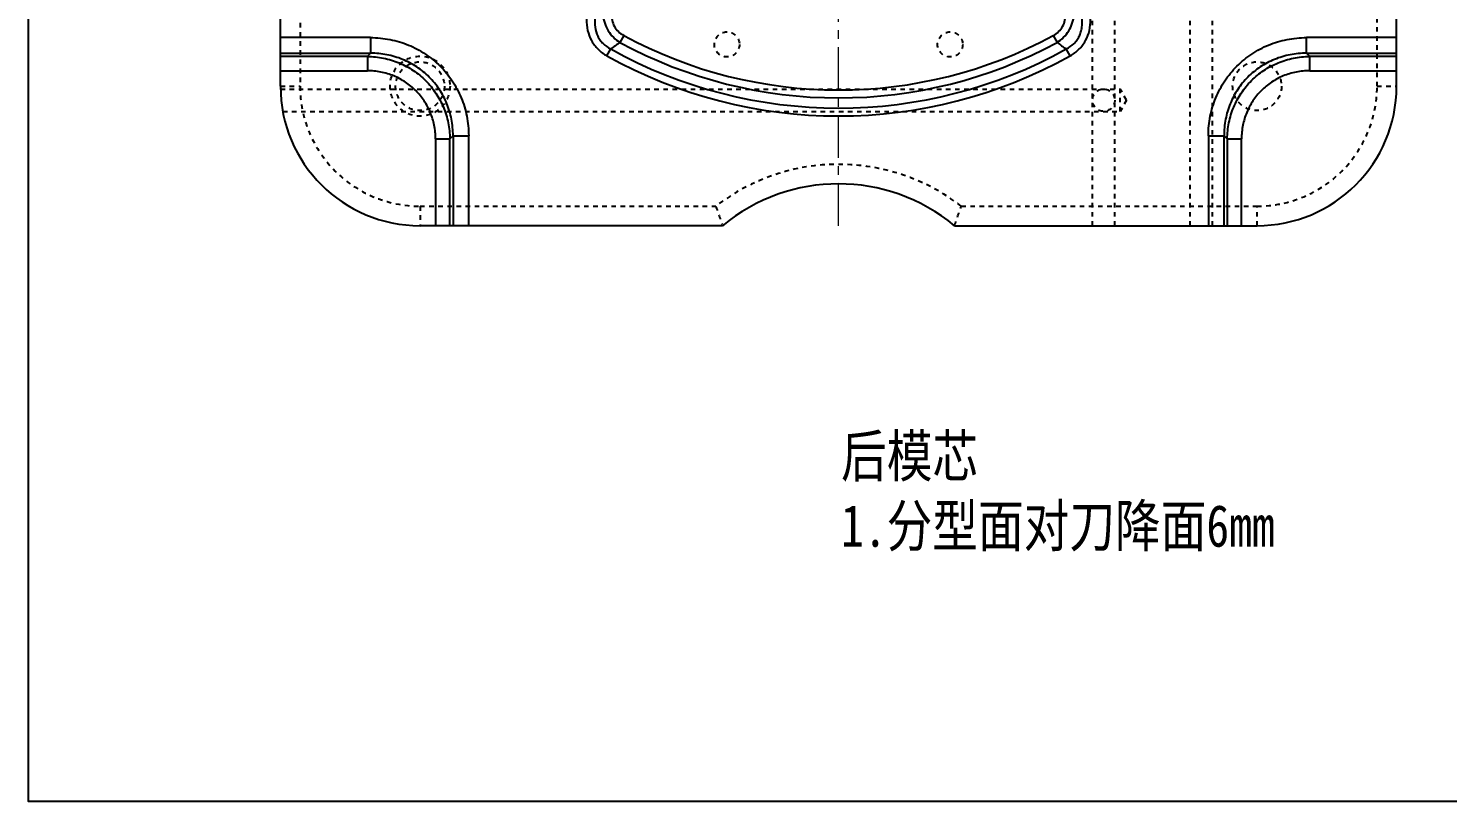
# Model space of a CAD drawing. Header units: millimetres. Extents: x 1540 to 3369, y -3458 to 1222.
# Drawn here: x 1994 to 2503, y -842 to -565 of the extents above; entities that cross this region are included whole.
import ezdxf

# ---------------------------------------------------------------- set-up
doc = ezdxf.new("R2010")
doc.units = ezdxf.units.MM
doc.header["$LTSCALE"] = 16.335
doc.linetypes.add('CENTER', pattern=[0.6, 0.375, -0.075, 0.075, -0.075])
doc.linetypes.add('HIDDEN', pattern=[0.2, 0.1, -0.1])
doc.layers.get('0').update_dxf_attribs({"linetype": 'CONTINUOUS'})
doc.layers.add('21', color=7, linetype='CONTINUOUS')
doc.layers.add('center', color=1, linetype='CENTER', lineweight=9)
doc.styles.get("Standard").update_dxf_attribs({"font": 'txt', "width": 0.8})

msp = doc.modelspace()

# ---------------------------------------------------------------- linework, layer by layer
msp.add_lwpolyline([(1994.353, -148.726), (2801.467, -148.726), (2801.467, -842.245), (1994.353, -842.245)], close=True)
at = {"layer": '21', "color": 7, "linetype": 'Continuous'}
for p, q in [((2084.711, -585.737), (2084.711, -265.737)), ((2484.711, -585.737), (2484.711, -265.737)), ((2116.982, -568.289), (2084.711, -568.289)), ((2116.982, -568.289), (2116.982, -573.902)), ((2207.736, -567.534), (2206.387, -570.02)), ((2361.665, -567.546), (2363.014, -570.032)), ((2484.711, -568.289), (2452.441, -568.289)), ((2452.441, -573.902), (2452.441, -568.289)), ((2084.711, -573.902), (2116.982, -573.902)), ((2115.837, -575.047), (2116.982, -573.902)), ((2201.679, -574.832), (2203.056, -572.361)), ((2367.722, -574.844), (2366.346, -572.373)), ((2452.441, -573.902), (2484.711, -573.902)), ((2452.441, -573.902), (2453.586, -575.047)), ((2115.837, -575.047), (2084.711, -575.047)), ((2115.837, -575.047), (2115.837, -580.168)), ((2484.711, -575.047), (2453.586, -575.047)), ((2453.586, -580.168), (2453.586, -575.047)), ((2084.711, -580.168), (2115.837, -580.168)), ((2453.586, -580.168), (2484.711, -580.168)), ((2140.28, -604.611), (2140.28, -635.737)), ((2140.28, -604.611), (2145.401, -604.611)), ((2146.546, -603.466), (2145.401, -604.611)), ((2145.401, -635.737), (2145.401, -604.611)), ((2146.546, -603.466), (2146.546, -635.737)), ((2146.546, -603.466), (2152.16, -603.466)), ((2152.16, -635.737), (2152.16, -603.466)), ((2417.263, -603.466), (2422.877, -603.466)), ((2417.263, -603.466), (2417.263, -635.737)), ((2424.022, -604.611), (2422.877, -603.466)), ((2422.877, -635.737), (2422.877, -603.466)), ((2424.022, -604.611), (2429.143, -604.611)), ((2424.022, -604.611), (2424.022, -635.737)), ((2429.143, -635.737), (2429.143, -604.611)), ((2243.178, -635.737), (2134.711, -635.737)), ((2326.245, -635.737), (2434.711, -635.737))]:
    msp.add_line(p, q, dxfattribs=at)
at = {"layer": '21', "color": 8, "linetype": 'HIDDEN'}
for p, q in [((2091.711, -265.737), (2091.711, -585.737)), ((2477.711, -585.737), (2477.711, -265.737)), ((2410.711, -635.737), (2410.711, -464.737)), ((2418.711, -635.737), (2418.711, -464.737)), ((2375.711, -635.737), (2375.711, -524.737)), ((2383.711, -635.737), (2383.711, -524.737)), ((2084.711, -585.737), (2091.711, -585.737)), ((2084.721, -586.737), (2385.634, -586.737)), ((2387.944, -590.737), (2385.634, -586.737)), ((2385.634, -594.737), (2385.634, -586.737)), ((2477.711, -585.737), (2484.711, -585.737)), ((2085.528, -594.737), (2385.634, -594.737)), ((2387.944, -590.737), (2385.634, -594.737)), ((2134.711, -628.737), (2134.711, -635.737)), ((2134.711, -628.737), (2240.723, -628.737)), ((2328.7, -628.737), (2434.711, -628.737)), ((2434.711, -635.737), (2434.711, -628.737))]:
    msp.add_line(p, q, dxfattribs=at)
for centre, radius in [((2244.711, -570.737), 4.5), ((2324.711, -570.737), 4.5), ((2134.711, -585.737), 10.75), ((2134.711, -585.737), 8.75), ((2434.711, -585.737), 8.75), ((2379.711, -590.737), 4)]:
    msp.add_circle(centre, radius, dxfattribs=at)
at = {"layer": '21', "color": 7, "linetype": 'Continuous'}
for centre, radius, start, end in [((2284.711, -425.737), 161.343, 241.50452, 298.48688), ((2284.711, -425.737), 167.828, 240.88633, 299.10529), ((2284.711, -425.737), 164.172, 241.50452, 298.48688), ((2284.711, -425.737), 170.657, 240.88633, 299.10529), ((2134.711, -585.737), 50, 180, 270), ((2434.711, -585.737), 50, 270, 0), ((2284.711, -685.737), 65, 50.28486, 129.71514)]:
    msp.add_arc(centre, radius, start, end, dxfattribs=at)
at = {"layer": '21', "color": 8, "linetype": 'HIDDEN'}
for centre, radius, start, end in [((2134.711, -585.737), 43, 180, 270), ((2434.711, -585.737), 43, 270, 0), ((2284.711, -685.737), 72, 52.34154, 127.65846), ((2630.26, -496.022), 411.525, 198.81384, 199.84667), ((1935.537, -494.751), 415.367, 340.1581, 341.18139)]:
    msp.add_arc(centre, radius, start, end, dxfattribs=at)
at = {"layer": '21', "color": 7, "linetype": 'Continuous'}
for points, knots in [([(2199.428, -547.159), (2197.968, -549.325), (2196.101, -552.831), (2194.656, -557.872), (2194.227, -561.796), (2194.625, -565.732), (2196.01, -569.453), (2198.404, -572.625), (2200.538, -574.196), (2201.679, -574.832)], [0, 0, 0, 0, 0.2498509, 0.3749791, 0.5000895, 0.6251483, 0.7501197, 0.8750138, 1, 1, 1, 1]), ([(2202.544, -549.261), (2201.246, -551.036), (2199.521, -553.887), (2198.162, -557.505), (2197.634, -559.65), (2197.302, -561.834), (2197.309, -564.62), (2198.086, -567.32), (2199.22, -569.231), (2200.669, -570.914), (2202.066, -571.872), (2203.056, -572.361)], [0, 0, 0, 0, 0.2492348, 0.3741102, 0.4366433, 0.4992144, 0.624286, 0.7493842, 0.8121398, 0.8748953, 1, 1, 1, 1]), ([(2203.197, -548.773), (2202.17, -550.468), (2200.533, -554.141), (2200.007, -559.196), (2200.807, -563.127), (2202.063, -565.881), (2203.941, -568.255), (2205.535, -569.497), (2206.387, -570.02)], [0, 0, 0, 0, 0.2488555, 0.4980103, 0.6234074, 0.7489194, 0.8744754, 1, 1, 1, 1]), ([(2363.014, -570.031), (2363.866, -569.509), (2365.46, -568.268), (2367.339, -565.893), (2368.595, -563.139), (2369.395, -559.207), (2368.87, -554.152), (2367.233, -550.478), (2366.206, -548.784)], [0, 0, 0, 0, 0.1254852, 0.2510438, 0.3765881, 0.5020039, 0.751178, 1, 1, 1, 1]), ([(2366.346, -572.373), (2367.336, -571.884), (2368.732, -570.926), (2370.182, -569.244), (2371.034, -567.807), (2371.631, -566.249), (2372.092, -564.079), (2372.102, -561.844), (2371.768, -559.66), (2371.24, -557.515), (2369.882, -553.898), (2368.156, -551.047), (2366.858, -549.272)], [0, 0, 0, 0, 0.1250379, 0.1877864, 0.2505327, 0.3132747, 0.3759775, 0.5010147, 0.5635803, 0.6260804, 0.7509081, 1, 1, 1, 1]), ([(2367.722, -574.844), (2368.863, -574.209), (2370.998, -572.638), (2373.392, -569.465), (2374.778, -565.744), (2375.176, -561.807), (2374.747, -557.883), (2373.301, -552.841), (2371.435, -549.335), (2369.975, -547.17)], [0, 0, 0, 0, 0.1249699, 0.2498897, 0.3748768, 0.4999484, 0.6250713, 0.7502009, 1, 1, 1, 1]), ([(2206.313, -550.875), (2205.432, -552.181), (2204.307, -554.296), (2203.439, -557.339), (2203.185, -559.707), (2203.434, -562.081), (2204.283, -564.321), (2205.745, -566.223), (2207.043, -567.158), (2207.736, -567.534)], [0, 0, 0, 0, 0.2498034, 0.3749004, 0.5000015, 0.6250716, 0.7500434, 0.8749733, 1, 1, 1, 1]), ([(2361.665, -567.546), (2362.358, -567.169), (2363.656, -566.235), (2365.119, -564.334), (2365.969, -562.093), (2366.218, -559.718), (2365.964, -557.35), (2365.096, -554.307), (2363.971, -552.192), (2363.09, -550.886)], [0, 0, 0, 0, 0.1249757, 0.2499122, 0.3749235, 0.5000149, 0.625125, 0.750227, 1, 1, 1, 1]), ([(2116.982, -568.289), (2119.327, -568.297), (2123.979, -568.746), (2130.653, -570.753), (2136.746, -574.005), (2142.084, -578.367), (2146.445, -583.705), (2149.696, -589.798), (2151.703, -596.47), (2152.151, -601.122), (2152.16, -603.466)], [0, 0, 0, 0, 0.1273433, 0.2520186, 0.3761044, 0.5000409, 0.6239624, 0.7480205, 0.8726709, 1, 1, 1, 1]), ([(2417.263, -603.466), (2417.272, -601.121), (2417.72, -596.469), (2419.728, -589.795), (2422.98, -583.702), (2427.342, -578.364), (2432.68, -574.003), (2438.772, -570.752), (2445.444, -568.745), (2450.096, -568.297), (2452.441, -568.289)], [0, 0, 0, 0, 0.1273433, 0.2520186, 0.3761044, 0.5000409, 0.6239624, 0.7480205, 0.8726709, 1, 1, 1, 1]), ([(2146.546, -603.466), (2146.558, -601.493), (2146.187, -597.563), (2144.504, -591.934), (2141.796, -586.789), (2138.148, -582.298), (2133.659, -578.651), (2128.513, -575.943), (2122.884, -574.261), (2118.955, -573.891), (2116.982, -573.902)], [0, 0, 0, 0, 0.1272697, 0.2526557, 0.376742, 0.5000208, 0.6232927, 0.747364, 0.8727361, 1, 1, 1, 1]), ([(2452.441, -573.902), (2450.468, -573.891), (2446.538, -574.261), (2440.909, -575.944), (2435.763, -578.652), (2431.273, -582.3), (2427.626, -586.79), (2424.918, -591.935), (2423.236, -597.564), (2422.865, -601.493), (2422.877, -603.466)], [0, 0, 0, 0, 0.1272697, 0.2526557, 0.376742, 0.5000208, 0.6232927, 0.747364, 0.8727361, 1, 1, 1, 1]), ([(2115.837, -575.047), (2117.784, -575.056), (2121.674, -575.467), (2127.252, -577.188), (2132.379, -579.918), (2136.872, -583.577), (2140.53, -588.069), (2143.26, -593.196), (2144.981, -598.775), (2145.392, -602.664), (2145.401, -604.611)], [0, 0, 0, 0, 0.1260986, 0.251348, 0.37594, 0.5000098, 0.6240763, 0.7486612, 0.873904, 1, 1, 1, 1]), ([(2424.022, -604.611), (2424.031, -602.664), (2424.442, -598.775), (2426.163, -593.196), (2428.893, -588.069), (2432.552, -583.576), (2437.044, -579.918), (2442.171, -577.188), (2447.749, -575.467), (2451.639, -575.056), (2453.586, -575.047)], [0, 0, 0, 0, 0.1260986, 0.251348, 0.37594, 0.5000098, 0.6240763, 0.7486612, 0.873904, 1, 1, 1, 1]), ([(2140.28, -604.611), (2140.271, -602.975), (2139.958, -599.736), (2138.561, -595.096), (2136.302, -590.87), (2133.275, -587.171), (2129.576, -584.145), (2125.35, -581.886), (2120.711, -580.489), (2117.473, -580.177), (2115.837, -580.168)], [0, 0, 0, 0, 0.1278809, 0.2525106, 0.3763695, 0.500042, 0.6236989, 0.7475296, 0.8721341, 1, 1, 1, 1]), ([(2453.586, -580.168), (2451.95, -580.177), (2448.711, -580.49), (2444.071, -581.887), (2439.845, -584.146), (2436.145, -587.173), (2433.12, -590.872), (2430.861, -595.098), (2429.464, -599.737), (2429.151, -602.975), (2429.143, -604.611)], [0, 0, 0, 0, 0.1278809, 0.2525106, 0.3763695, 0.500042, 0.6236989, 0.7475296, 0.8721341, 1, 1, 1, 1])]:
    msp.add_open_spline(points, degree=3, knots=knots, dxfattribs=at)
for points in [[(2206.387, -570.02), (2205.277, -570.8), (2204.166, -571.581), (2203.056, -572.361)], [(2363.014, -570.032), (2364.125, -570.812), (2365.235, -571.593), (2366.346, -572.373)]]:
    msp.add_open_spline(points, degree=3, dxfattribs=at)
at = {"layer": 'center', "color": 1, "linetype": 'CENTER', "ltscale": 2.487909}
msp.add_line((2284.711, -635.737), (2284.711, -215.737), dxfattribs=at)

# ---------------------------------------------------------------- texts
at = {"insert": (2285.636, -710.829), "char_height": 15, "width": 422.28077, "attachment_point": 1}
msp.add_mtext('{\\fSimSun|b0|i0|c134|p2;后模芯^J1.分型面对刀降面6mm}', dxfattribs=at)

doc.saveas('drawing.dxf')
